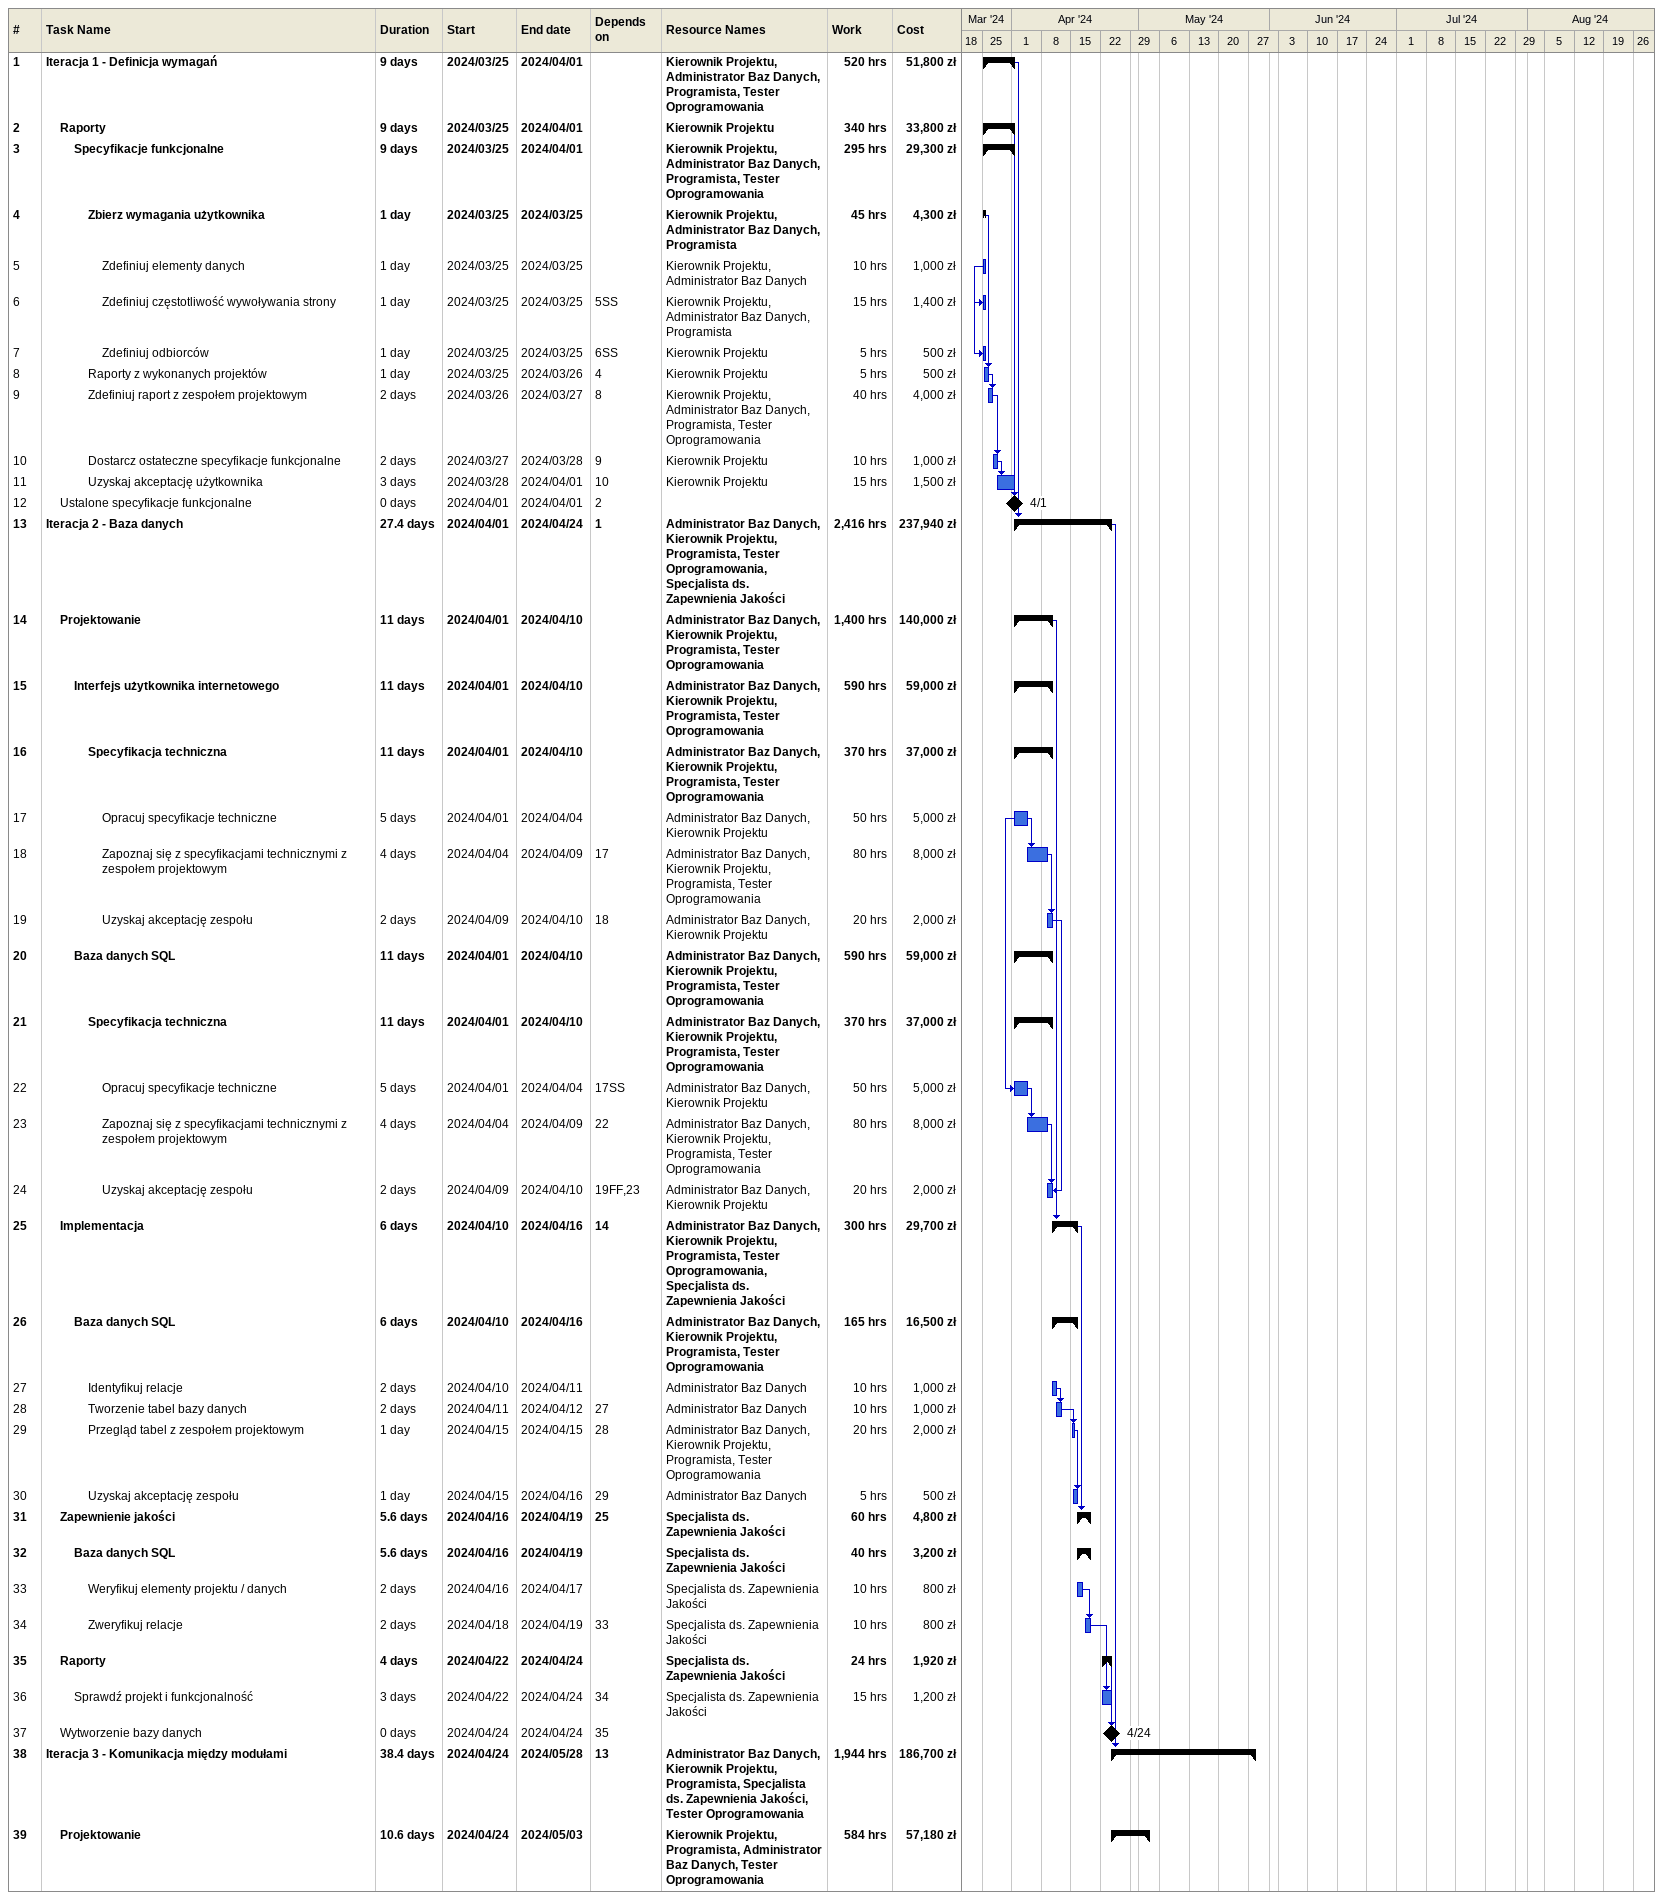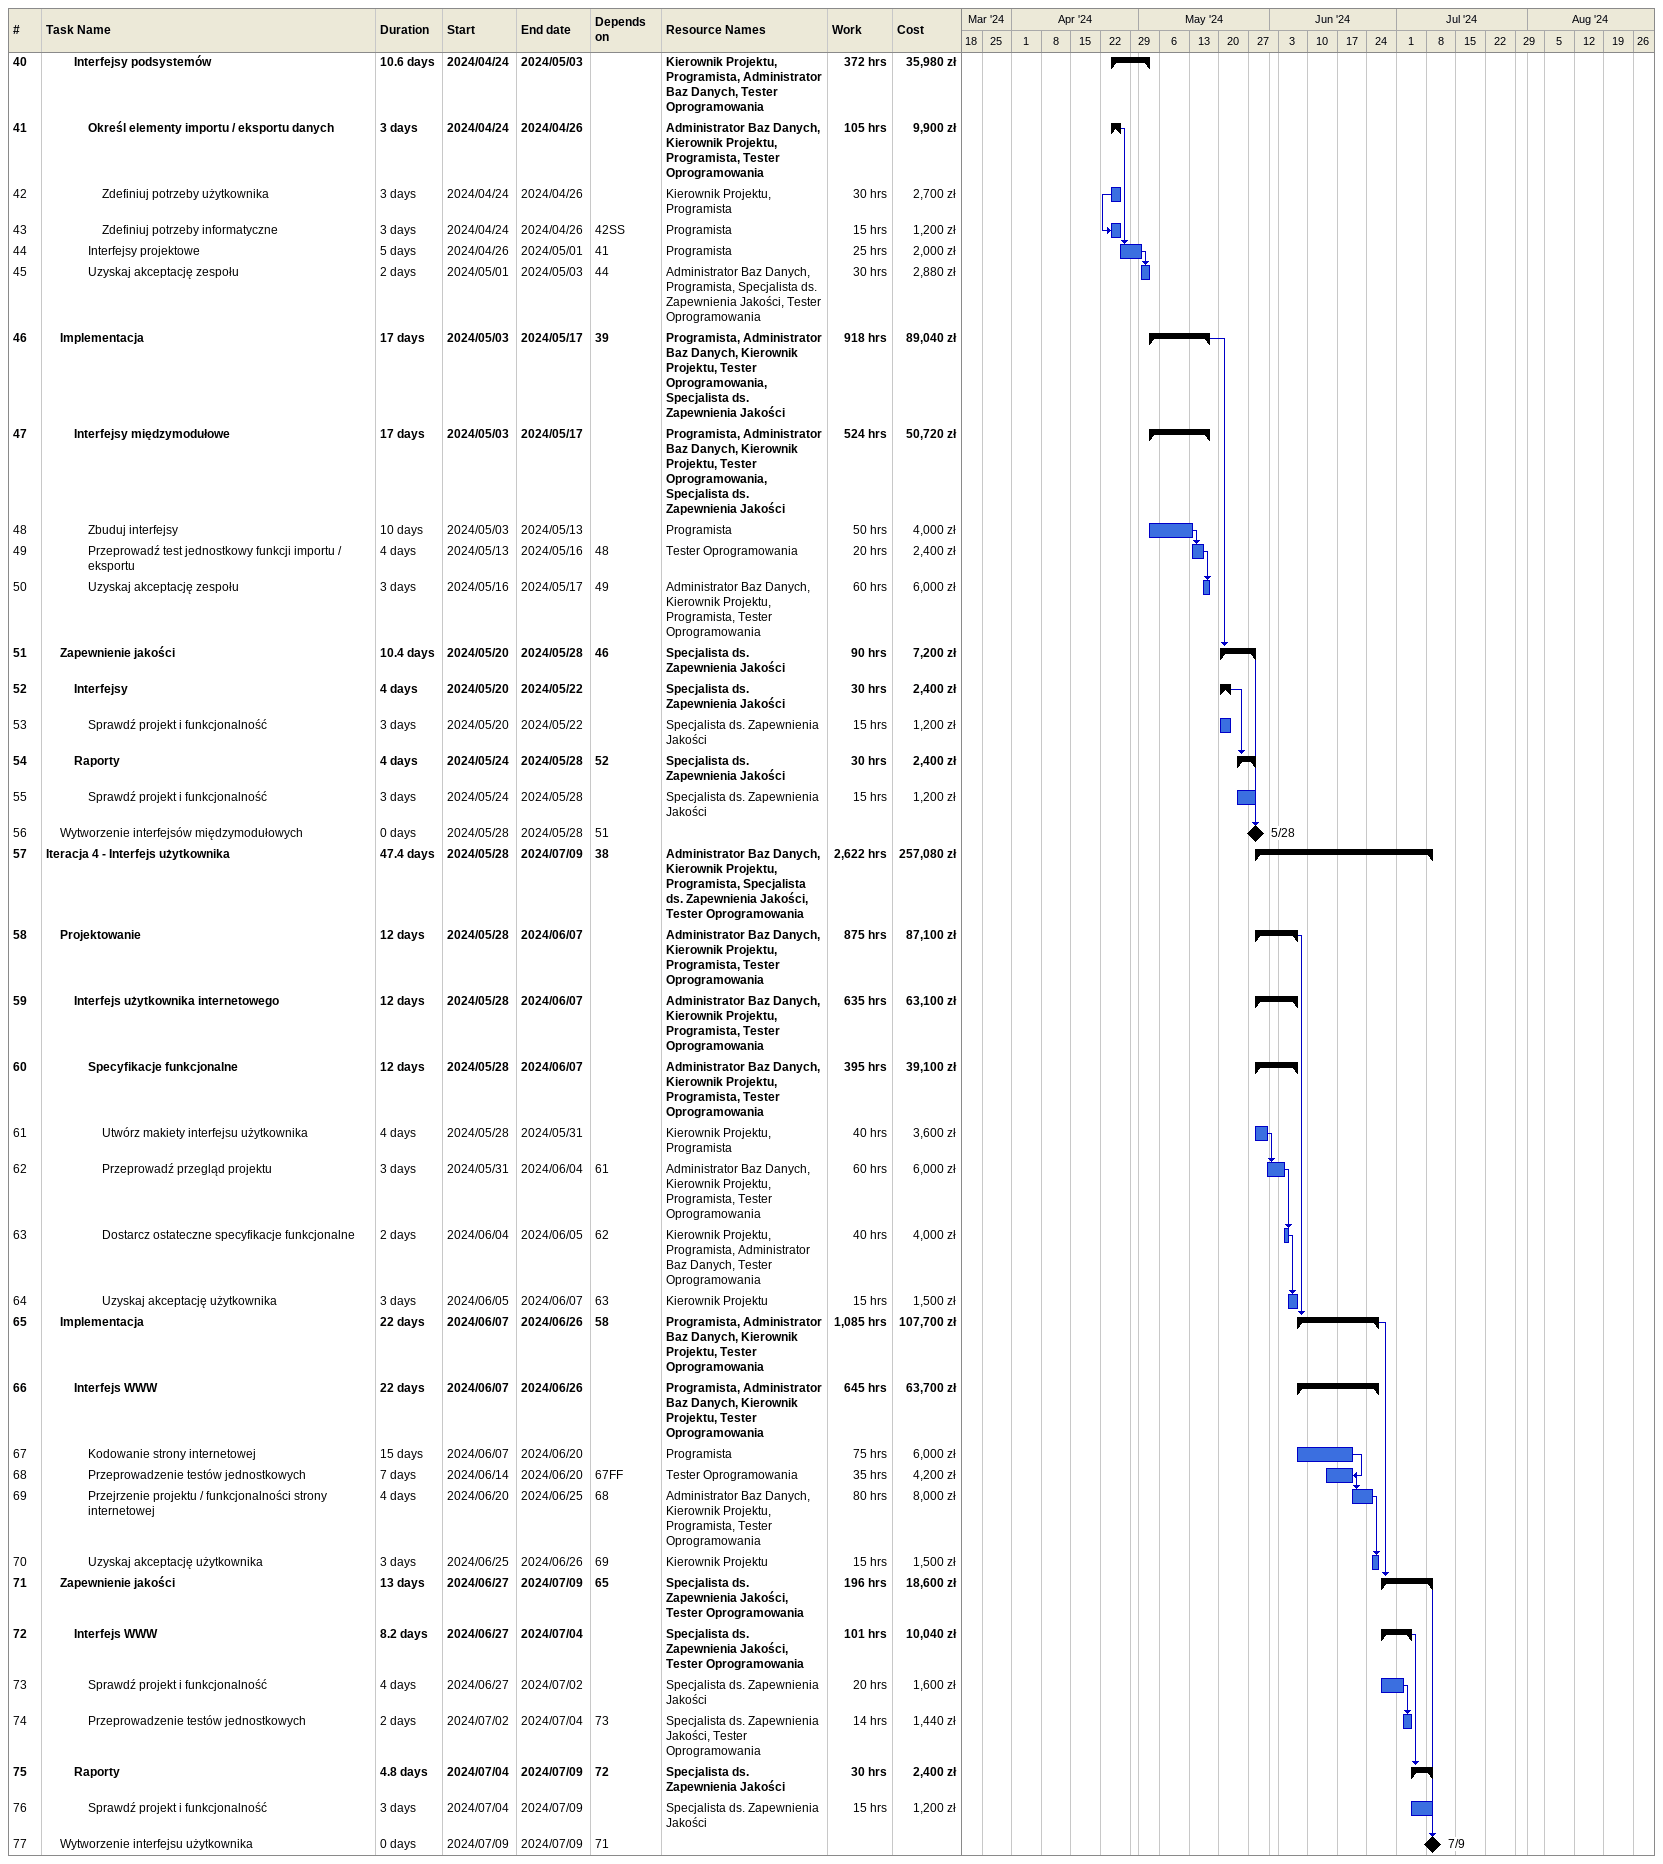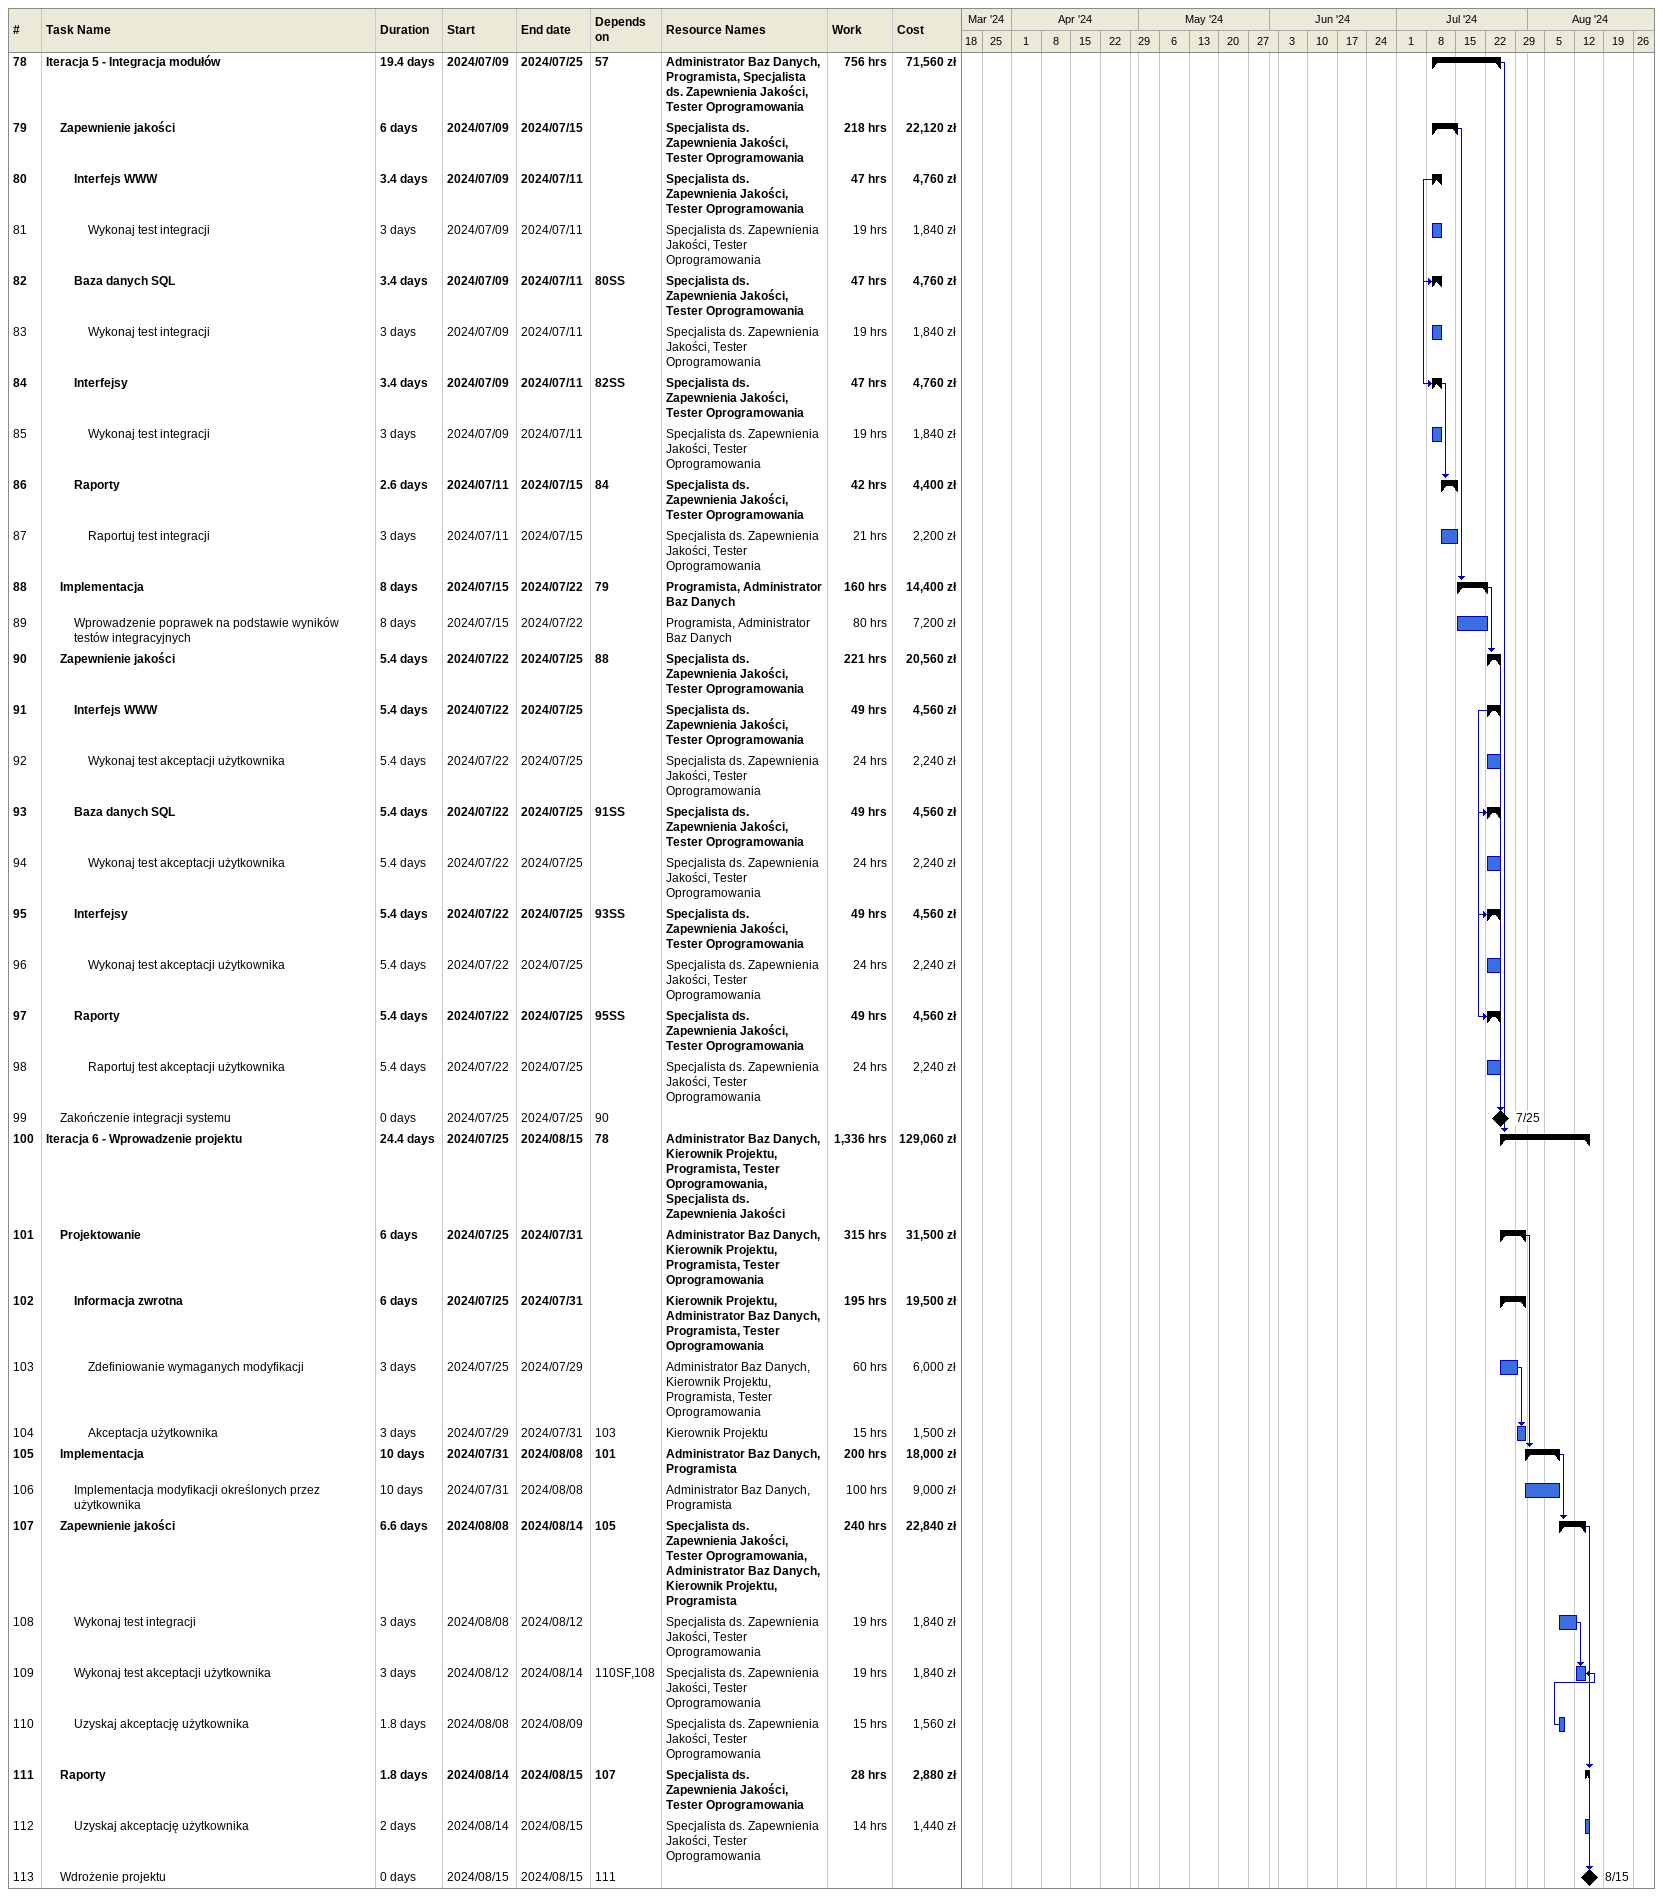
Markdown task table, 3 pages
| ID | Level | Task | Duration | Start | Finish | Predecessors | Resources | Work (h) | Cost (zł) |
|---|---|---|---|---|---|---|---|---|---|
| 1 | 1 | **Iteracja 1 - Definicja wymagań** | 9d | 2024-03-25 | 2024-04-01 |  | Kierownik Projektu, Administrator Baz Danych, Programista, Tester Oprogramowania | 520 | 51800 |
| 2 | 2 | **Raporty** | 9d | 2024-03-25 | 2024-04-01 |  | Kierownik Projektu | 340 | 33800 |
| 3 | 3 | **Specyfikacje funkcjonalne** | 9d | 2024-03-25 | 2024-04-01 |  | Kierownik Projektu, Administrator Baz Danych, Programista, Tester Oprogramowania | 295 | 29300 |
| 4 | 4 | **Zbierz wymagania użytkownika** | 1d | 2024-03-25 | 2024-03-25 |  | Kierownik Projektu, Administrator Baz Danych, Programista | 45 | 4300 |
| 5 | 5 | Zdefiniuj elementy danych | 1d | 2024-03-25 | 2024-03-25 |  | Kierownik Projektu, Administrator Baz Danych | 10 | 1000 |
| 6 | 5 | Zdefiniuj częstotliwość wywoływania strony | 1d | 2024-03-25 | 2024-03-25 | 5SS | Kierownik Projektu, Administrator Baz Danych, Programista | 15 | 1400 |
| 7 | 5 | Zdefiniuj odbiorców | 1d | 2024-03-25 | 2024-03-25 | 6SS | Kierownik Projektu | 5 | 500 |
| 8 | 4 | Raporty z wykonanych projektów | 1d | 2024-03-25 | 2024-03-26 | 4 | Kierownik Projektu | 5 | 500 |
| 9 | 4 | Zdefiniuj raport z zespołem projektowym | 2d | 2024-03-26 | 2024-03-27 | 8 | Kierownik Projektu, Administrator Baz Danych, Programista, Tester Oprogramowania | 40 | 4000 |
| 10 | 4 | Dostarcz ostateczne specyfikacje funkcjonalne | 2d | 2024-03-27 | 2024-03-28 | 9 | Kierownik Projektu | 10 | 1000 |
| 11 | 4 | Uzyskaj akceptację użytkownika | 3d | 2024-03-28 | 2024-04-01 | 10 | Kierownik Projektu | 15 | 1500 |
| 12 | 2 | Ustalone specyfikacje funkcjonalne | 0d | 2024-04-01 | 2024-04-01 | 2 |  |  |  |
| 13 | 1 | **Iteracja 2 - Baza danych** | 27.4d | 2024-04-01 | 2024-04-24 | 1 | Administrator Baz Danych, Kierownik Projektu, Programista, Tester Oprogramowania, Specjalista ds. Zapewnienia Jakości | 2416 | 237940 |
| 14 | 2 | **Projektowanie** | 11d | 2024-04-01 | 2024-04-10 |  | Administrator Baz Danych, Kierownik Projektu, Programista, Tester Oprogramowania | 1400 | 140000 |
| 15 | 3 | **Interfejs użytkownika internetowego** | 11d | 2024-04-01 | 2024-04-10 |  | Administrator Baz Danych, Kierownik Projektu, Programista, Tester Oprogramowania | 590 | 59000 |
| 16 | 4 | **Specyfikacja techniczna** | 11d | 2024-04-01 | 2024-04-10 |  | Administrator Baz Danych, Kierownik Projektu, Programista, Tester Oprogramowania | 370 | 37000 |
| 17 | 5 | Opracuj specyfikacje techniczne | 5d | 2024-04-01 | 2024-04-04 |  | Administrator Baz Danych, Kierownik Projektu | 50 | 5000 |
| 18 | 5 | Zapoznaj się z specyfikacjami technicznymi z zespołem projektowym | 4d | 2024-04-04 | 2024-04-09 | 17 | Administrator Baz Danych, Kierownik Projektu, Programista, Tester Oprogramowania | 80 | 8000 |
| 19 | 5 | Uzyskaj akceptację zespołu | 2d | 2024-04-09 | 2024-04-10 | 18 | Administrator Baz Danych, Kierownik Projektu | 20 | 2000 |
| 20 | 3 | **Baza danych SQL** | 11d | 2024-04-01 | 2024-04-10 |  | Administrator Baz Danych, Kierownik Projektu, Programista, Tester Oprogramowania | 590 | 59000 |
| 21 | 4 | **Specyfikacja techniczna** | 11d | 2024-04-01 | 2024-04-10 |  | Administrator Baz Danych, Kierownik Projektu, Programista, Tester Oprogramowania | 370 | 37000 |
| 22 | 5 | Opracuj specyfikacje techniczne | 5d | 2024-04-01 | 2024-04-04 | 17SS | Administrator Baz Danych, Kierownik Projektu | 50 | 5000 |
| 23 | 5 | Zapoznaj się z specyfikacjami technicznymi z zespołem projektowym | 4d | 2024-04-04 | 2024-04-09 | 22 | Administrator Baz Danych, Kierownik Projektu, Programista, Tester Oprogramowania | 80 | 8000 |
| 24 | 5 | Uzyskaj akceptację zespołu | 2d | 2024-04-09 | 2024-04-10 | 19FF, 23 | Administrator Baz Danych, Kierownik Projektu | 20 | 2000 |
| 25 | 2 | **Implementacja** | 6d | 2024-04-10 | 2024-04-16 | 14 | Administrator Baz Danych, Kierownik Projektu, Programista, Tester Oprogramowania, Specjalista ds. Zapewnienia Jakości | 300 | 29700 |
| 26 | 3 | **Baza danych SQL** | 6d | 2024-04-10 | 2024-04-16 |  | Administrator Baz Danych, Kierownik Projektu, Programista, Tester Oprogramowania | 165 | 16500 |
| 27 | 4 | Identyfikuj relacje | 2d | 2024-04-10 | 2024-04-11 |  | Administrator Baz Danych | 10 | 1000 |
| 28 | 4 | Tworzenie tabel bazy danych | 2d | 2024-04-11 | 2024-04-12 | 27 | Administrator Baz Danych | 10 | 1000 |
| 29 | 4 | Przegląd tabel z zespołem projektowym | 1d | 2024-04-15 | 2024-04-15 | 28 | Administrator Baz Danych, Kierownik Projektu, Programista, Tester Oprogramowania | 20 | 2000 |
| 30 | 4 | Uzyskaj akceptację zespołu | 1d | 2024-04-15 | 2024-04-16 | 29 | Administrator Baz Danych | 5 | 500 |
| 31 | 2 | **Zapewnienie jakości** | 5.6d | 2024-04-16 | 2024-04-19 | 25 | Specjalista ds. Zapewnienia Jakości | 60 | 4800 |
| 32 | 3 | **Baza danych SQL** | 5.6d | 2024-04-16 | 2024-04-19 |  | Specjalista ds. Zapewnienia Jakości | 40 | 3200 |
| 33 | 4 | Weryfikuj elementy projektu / danych | 2d | 2024-04-16 | 2024-04-17 |  | Specjalista ds. Zapewnienia Jakości | 10 | 800 |
| 34 | 4 | Zweryfikuj relacje | 2d | 2024-04-18 | 2024-04-19 | 33 | Specjalista ds. Zapewnienia Jakości | 10 | 800 |
| 35 | 2 | **Raporty** | 4d | 2024-04-22 | 2024-04-24 |  | Specjalista ds. Zapewnienia Jakości | 24 | 1920 |
| 36 | 3 | Sprawdź projekt i funkcjonalność | 3d | 2024-04-22 | 2024-04-24 | 34 | Specjalista ds. Zapewnienia Jakości | 15 | 1200 |
| 37 | 2 | Wytworzenie bazy danych | 0d | 2024-04-24 | 2024-04-24 | 35 |  |  |  |
| 38 | 1 | **Iteracja 3 - Komunikacja między modułami** | 38.4d | 2024-04-24 | 2024-05-28 | 13 | Administrator Baz Danych, Kierownik Projektu, Programista, Specjalista ds. Zapewnienia Jakości, Tester Oprogramowania | 1944 | 186700 |
| 39 | 2 | **Projektowanie** | 10.6d | 2024-04-24 | 2024-05-03 |  | Kierownik Projektu, Programista, Administrator Baz Danych, Tester Oprogramowania | 584 | 57180 |
| 40 | 3 | **Interfejsy podsystemów** | 10.6d | 2024-04-24 | 2024-05-03 |  | Kierownik Projektu, Programista, Administrator Baz Danych, Tester Oprogramowania | 372 | 35980 |
| 41 | 4 | **Określ elementy importu / eksportu danych** | 3d | 2024-04-24 | 2024-04-26 |  | Administrator Baz Danych, Kierownik Projektu, Programista, Tester Oprogramowania | 105 | 9900 |
| 42 | 5 | Zdefiniuj potrzeby użytkownika | 3d | 2024-04-24 | 2024-04-26 |  | Kierownik Projektu, Programista | 30 | 2700 |
| 43 | 5 | Zdefiniuj potrzeby informatyczne | 3d | 2024-04-24 | 2024-04-26 | 42SS | Programista | 15 | 1200 |
| 44 | 4 | Interfejsy projektowe | 5d | 2024-04-26 | 2024-05-01 | 41 | Programista | 25 | 2000 |
| 45 | 4 | Uzyskaj akceptację zespołu | 2d | 2024-05-01 | 2024-05-03 | 44 | Administrator Baz Danych, Programista, Specjalista ds. Zapewnienia Jakości, Tester Oprogramowania | 30 | 2880 |
| 46 | 2 | **Implementacja** | 17d | 2024-05-03 | 2024-05-17 | 39 | Programista, Administrator Baz Danych, Kierownik Projektu, Tester Oprogramowania, Specjalista ds. Zapewnienia Jakości | 918 | 89040 |
| 47 | 3 | **Interfejsy międzymodułowe** | 17d | 2024-05-03 | 2024-05-17 |  | Programista, Administrator Baz Danych, Kierownik Projektu, Tester Oprogramowania, Specjalista ds. Zapewnienia Jakości | 524 | 50720 |
| 48 | 4 | Zbuduj interfejsy | 10d | 2024-05-03 | 2024-05-13 |  | Programista | 50 | 4000 |
| 49 | 4 | Przeprowadź test jednostkowy funkcji importu / eksportu | 4d | 2024-05-13 | 2024-05-16 | 48 | Tester Oprogramowania | 20 | 2400 |
| 50 | 4 | Uzyskaj akceptację zespołu | 3d | 2024-05-16 | 2024-05-17 | 49 | Administrator Baz Danych, Kierownik Projektu, Programista, Tester Oprogramowania | 60 | 6000 |
| 51 | 2 | **Zapewnienie jakości** | 10.4d | 2024-05-20 | 2024-05-28 | 46 | Specjalista ds. Zapewnienia Jakości | 90 | 7200 |
| 52 | 3 | **Interfejsy** | 4d | 2024-05-20 | 2024-05-22 |  | Specjalista ds. Zapewnienia Jakości | 30 | 2400 |
| 53 | 4 | Sprawdź projekt i funkcjonalność | 3d | 2024-05-20 | 2024-05-22 |  | Specjalista ds. Zapewnienia Jakości | 15 | 1200 |
| 54 | 3 | **Raporty** | 4d | 2024-05-24 | 2024-05-28 | 52 | Specjalista ds. Zapewnienia Jakości | 30 | 2400 |
| 55 | 4 | Sprawdź projekt i funkcjonalność | 3d | 2024-05-24 | 2024-05-28 |  | Specjalista ds. Zapewnienia Jakości | 15 | 1200 |
| 56 | 2 | Wytworzenie interfejsów międzymodułowych | 0d | 2024-05-28 | 2024-05-28 | 51 |  |  |  |
| 57 | 1 | **Iteracja 4 - Interfejs użytkownika** | 47.4d | 2024-05-28 | 2024-07-09 | 38 | Administrator Baz Danych, Kierownik Projektu, Programista, Specjalista ds. Zapewnienia Jakości, Tester Oprogramowania | 2622 | 257080 |
| 58 | 2 | **Projektowanie** | 12d | 2024-05-28 | 2024-06-07 |  | Administrator Baz Danych, Kierownik Projektu, Programista, Tester Oprogramowania | 875 | 87100 |
| 59 | 3 | **Interfejs użytkownika internetowego** | 12d | 2024-05-28 | 2024-06-07 |  | Administrator Baz Danych, Kierownik Projektu, Programista, Tester Oprogramowania | 635 | 63100 |
| 60 | 4 | **Specyfikacje funkcjonalne** | 12d | 2024-05-28 | 2024-06-07 |  | Administrator Baz Danych, Kierownik Projektu, Programista, Tester Oprogramowania | 395 | 39100 |
| 61 | 5 | Utwórz makiety interfejsu użytkownika | 4d | 2024-05-28 | 2024-05-31 |  | Kierownik Projektu, Programista | 40 | 3600 |
| 62 | 5 | Przeprowadź przegląd projektu | 3d | 2024-05-31 | 2024-06-04 | 61 | Administrator Baz Danych, Kierownik Projektu, Programista, Tester Oprogramowania | 60 | 6000 |
| 63 | 5 | Dostarcz ostateczne specyfikacje funkcjonalne | 2d | 2024-06-04 | 2024-06-05 | 62 | Kierownik Projektu, Programista, Administrator Baz Danych, Tester Oprogramowania | 40 | 4000 |
| 64 | 5 | Uzyskaj akceptację użytkownika | 3d | 2024-06-05 | 2024-06-07 | 63 | Kierownik Projektu | 15 | 1500 |
| 65 | 2 | **Implementacja** | 22d | 2024-06-07 | 2024-06-26 | 58 | Programista, Administrator Baz Danych, Kierownik Projektu, Tester Oprogramowania | 1085 | 107700 |
| 66 | 3 | **Interfejs WWW** | 22d | 2024-06-07 | 2024-06-26 |  | Programista, Administrator Baz Danych, Kierownik Projektu, Tester Oprogramowania | 645 | 63700 |
| 67 | 4 | Kodowanie strony internetowej | 15d | 2024-06-07 | 2024-06-20 |  | Programista | 75 | 6000 |
| 68 | 4 | Przeprowadzenie testów jednostkowych | 7d | 2024-06-14 | 2024-06-20 | 67FF | Tester Oprogramowania | 35 | 4200 |
| 69 | 4 | Przejrzenie projektu / funkcjonalności strony internetowej | 4d | 2024-06-20 | 2024-06-25 | 68 | Administrator Baz Danych, Kierownik Projektu, Programista, Tester Oprogramowania | 80 | 8000 |
| 70 | 4 | Uzyskaj akceptację użytkownika | 3d | 2024-06-25 | 2024-06-26 | 69 | Kierownik Projektu | 15 | 1500 |
| 71 | 2 | **Zapewnienie jakości** | 13d | 2024-06-27 | 2024-07-09 | 65 | Specjalista ds. Zapewnienia Jakości, Tester Oprogramowania | 196 | 18600 |
| 72 | 3 | **Interfejs WWW** | 8.2d | 2024-06-27 | 2024-07-04 |  | Specjalista ds. Zapewnienia Jakości, Tester Oprogramowania | 101 | 10040 |
| 73 | 4 | Sprawdź projekt i funkcjonalność | 4d | 2024-06-27 | 2024-07-02 |  | Specjalista ds. Zapewnienia Jakości | 20 | 1600 |
| 74 | 4 | Przeprowadzenie testów jednostkowych | 2d | 2024-07-02 | 2024-07-04 | 73 | Specjalista ds. Zapewnienia Jakości, Tester Oprogramowania | 14 | 1440 |
| 75 | 3 | **Raporty** | 4.8d | 2024-07-04 | 2024-07-09 | 72 | Specjalista ds. Zapewnienia Jakości | 30 | 2400 |
| 76 | 4 | Sprawdź projekt i funkcjonalność | 3d | 2024-07-04 | 2024-07-09 |  | Specjalista ds. Zapewnienia Jakości | 15 | 1200 |
| 77 | 2 | Wytworzenie interfejsu użytkownika | 0d | 2024-07-09 | 2024-07-09 | 71 |  |  |  |
| 78 | 1 | **Iteracja 5 - Integracja modułów** | 19.4d | 2024-07-09 | 2024-07-25 | 57 | Administrator Baz Danych, Programista, Specjalista ds. Zapewnienia Jakości, Tester Oprogramowania | 756 | 71560 |
| 79 | 2 | **Zapewnienie jakości** | 6d | 2024-07-09 | 2024-07-15 |  | Specjalista ds. Zapewnienia Jakości, Tester Oprogramowania | 218 | 22120 |
| 80 | 3 | **Interfejs WWW** | 3.4d | 2024-07-09 | 2024-07-11 |  | Specjalista ds. Zapewnienia Jakości, Tester Oprogramowania | 47 | 4760 |
| 81 | 4 | Wykonaj test integracji | 3d | 2024-07-09 | 2024-07-11 |  | Specjalista ds. Zapewnienia Jakości, Tester Oprogramowania | 19 | 1840 |
| 82 | 3 | **Baza danych SQL** | 3.4d | 2024-07-09 | 2024-07-11 | 80SS | Specjalista ds. Zapewnienia Jakości, Tester Oprogramowania | 47 | 4760 |
| 83 | 4 | Wykonaj test integracji | 3d | 2024-07-09 | 2024-07-11 |  | Specjalista ds. Zapewnienia Jakości, Tester Oprogramowania | 19 | 1840 |
| 84 | 3 | **Interfejsy** | 3.4d | 2024-07-09 | 2024-07-11 | 82SS | Specjalista ds. Zapewnienia Jakości, Tester Oprogramowania | 47 | 4760 |
| 85 | 4 | Wykonaj test integracji | 3d | 2024-07-09 | 2024-07-11 |  | Specjalista ds. Zapewnienia Jakości, Tester Oprogramowania | 19 | 1840 |
| 86 | 3 | **Raporty** | 2.6d | 2024-07-11 | 2024-07-15 | 84 | Specjalista ds. Zapewnienia Jakości, Tester Oprogramowania | 42 | 4400 |
| 87 | 4 | Raportuj test integracji | 3d | 2024-07-11 | 2024-07-15 |  | Specjalista ds. Zapewnienia Jakości, Tester Oprogramowania | 21 | 2200 |
| 88 | 2 | **Implementacja** | 8d | 2024-07-15 | 2024-07-22 | 79 | Programista, Administrator Baz Danych | 160 | 14400 |
| 89 | 3 | Wprowadzenie poprawek na podstawie wyników testów integracyjnych | 8d | 2024-07-15 | 2024-07-22 |  | Programista, Administrator Baz Danych | 80 | 7200 |
| 90 | 2 | **Zapewnienie jakości** | 5.4d | 2024-07-22 | 2024-07-25 | 88 | Specjalista ds. Zapewnienia Jakości, Tester Oprogramowania | 221 | 20560 |
| 91 | 3 | **Interfejs WWW** | 5.4d | 2024-07-22 | 2024-07-25 |  | Specjalista ds. Zapewnienia Jakości, Tester Oprogramowania | 49 | 4560 |
| 92 | 4 | Wykonaj test akceptacji użytkownika | 5.4d | 2024-07-22 | 2024-07-25 |  | Specjalista ds. Zapewnienia Jakości, Tester Oprogramowania | 24 | 2240 |
| 93 | 3 | **Baza danych SQL** | 5.4d | 2024-07-22 | 2024-07-25 | 91SS | Specjalista ds. Zapewnienia Jakości, Tester Oprogramowania | 49 | 4560 |
| 94 | 4 | Wykonaj test akceptacji użytkownika | 5.4d | 2024-07-22 | 2024-07-25 |  | Specjalista ds. Zapewnienia Jakości, Tester Oprogramowania | 24 | 2240 |
| 95 | 3 | **Interfejsy** | 5.4d | 2024-07-22 | 2024-07-25 | 93SS | Specjalista ds. Zapewnienia Jakości, Tester Oprogramowania | 49 | 4560 |
| 96 | 4 | Wykonaj test akceptacji użytkownika | 5.4d | 2024-07-22 | 2024-07-25 |  | Specjalista ds. Zapewnienia Jakości, Tester Oprogramowania | 24 | 2240 |
| 97 | 3 | **Raporty** | 5.4d | 2024-07-22 | 2024-07-25 | 95SS | Specjalista ds. Zapewnienia Jakości, Tester Oprogramowania | 49 | 4560 |
| 98 | 4 | Raportuj test akceptacji użytkownika | 5.4d | 2024-07-22 | 2024-07-25 |  | Specjalista ds. Zapewnienia Jakości, Tester Oprogramowania | 24 | 2240 |
| 99 | 2 | Zakończenie integracji systemu | 0d | 2024-07-25 | 2024-07-25 | 90 |  |  |  |
| 100 | 1 | **Iteracja 6 - Wprowadzenie projektu** | 24.4d | 2024-07-25 | 2024-08-15 | 78 | Administrator Baz Danych, Kierownik Projektu, Programista, Tester Oprogramowania, Specjalista ds. Zapewnienia Jakości | 1336 | 129060 |
| 101 | 2 | **Projektowanie** | 6d | 2024-07-25 | 2024-07-31 |  | Administrator Baz Danych, Kierownik Projektu, Programista, Tester Oprogramowania | 315 | 31500 |
| 102 | 3 | **Informacja zwrotna** | 6d | 2024-07-25 | 2024-07-31 |  | Kierownik Projektu, Administrator Baz Danych, Programista, Tester Oprogramowania | 195 | 19500 |
| 103 | 4 | Zdefiniowanie wymaganych modyfikacji | 3d | 2024-07-25 | 2024-07-29 |  | Administrator Baz Danych, Kierownik Projektu, Programista, Tester Oprogramowania | 60 | 6000 |
| 104 | 4 | Akceptacja użytkownika | 3d | 2024-07-29 | 2024-07-31 | 103 | Kierownik Projektu | 15 | 1500 |
| 105 | 2 | **Implementacja** | 10d | 2024-07-31 | 2024-08-08 | 101 | Administrator Baz Danych, Programista | 200 | 18000 |
| 106 | 3 | Implementacja modyfikacji określonych przez użytkownika | 10d | 2024-07-31 | 2024-08-08 |  | Administrator Baz Danych, Programista | 100 | 9000 |
| 107 | 2 | **Zapewnienie jakości** | 6.6d | 2024-08-08 | 2024-08-14 | 105 | Specjalista ds. Zapewnienia Jakości, Tester Oprogramowania, Administrator Baz Danych, Kierownik Projektu, Programista | 240 | 22840 |
| 108 | 3 | Wykonaj test integracji | 3d | 2024-08-08 | 2024-08-12 |  | Specjalista ds. Zapewnienia Jakości, Tester Oprogramowania | 19 | 1840 |
| 109 | 3 | Wykonaj test akceptacji użytkownika | 3d | 2024-08-12 | 2024-08-14 | 110SF, 108 | Specjalista ds. Zapewnienia Jakości, Tester Oprogramowania | 19 | 1840 |
| 110 | 3 | Uzyskaj akceptację użytkownika | 1.8d | 2024-08-08 | 2024-08-09 |  | Specjalista ds. Zapewnienia Jakości, Tester Oprogramowania | 15 | 1560 |
| 111 | 2 | **Raporty** | 1.8d | 2024-08-14 | 2024-08-15 | 107 | Specjalista ds. Zapewnienia Jakości, Tester Oprogramowania | 28 | 2880 |
| 112 | 3 | Uzyskaj akceptację użytkownika | 2d | 2024-08-14 | 2024-08-15 |  | Specjalista ds. Zapewnienia Jakości, Tester Oprogramowania | 14 | 1440 |
| 113 | 2 | Wdrożenie projektu | 0d | 2024-08-15 | 2024-08-15 | 111 |  |  |  |
